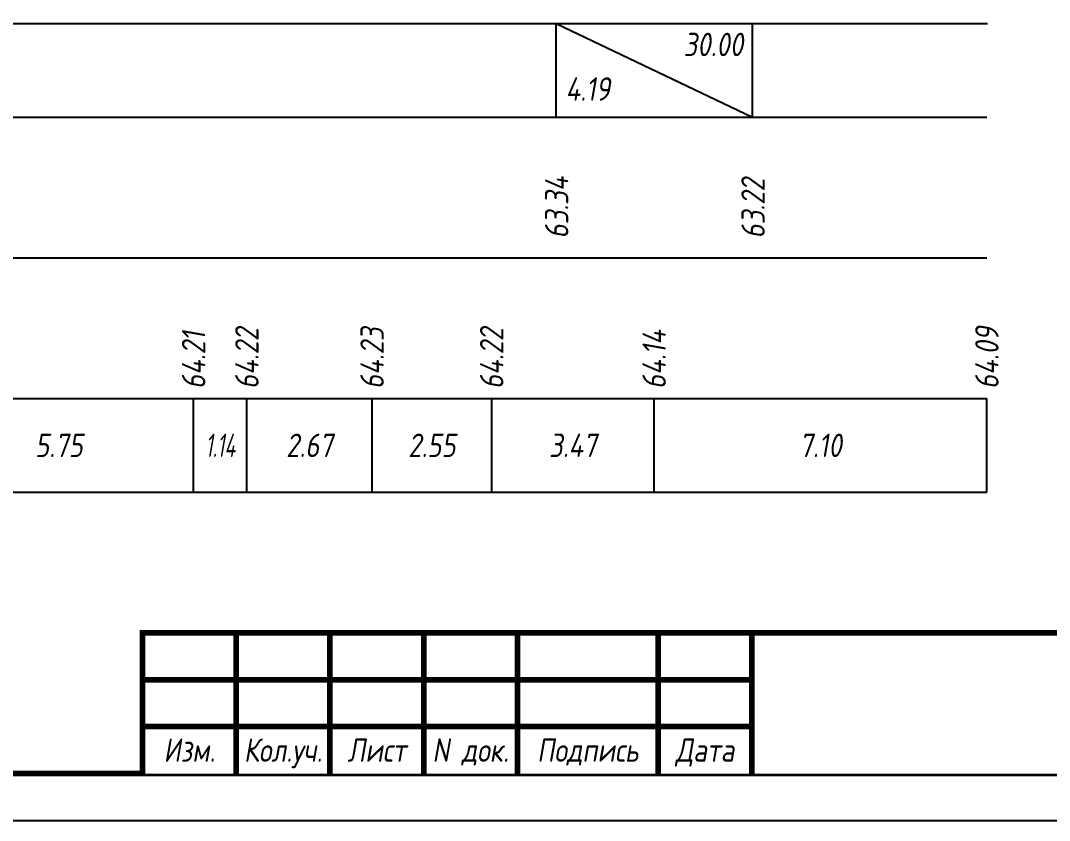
# Model space of a CAD drawing. Extents: x -717 to 1451, y -133302 to 233.
# Drawn here: x 186.9 to 296.7, y -129311.4 to -129226.1 of the extents above; entities that cross this region are included whole.
import ezdxf
from ezdxf.enums import TextEntityAlignment as Align

# ---------------------------------------------------------------- set-up
doc = ezdxf.new("R2010")
doc.units = 0
for name, color, linetype in [('Зарамочное оформление', 7, 'Continuous'), ('Код_510', 7, 'Continuous'), ('Код_516', 1, 'Continuous'), ('Таблица', 7, 'Continuous')]:
    doc.layers.add(name, color=color, linetype=linetype)
doc.styles.add('М', font='romand.shx', dxfattribs={"width": 0.8, "oblique": 10, "height": 2.5})

msp = doc.modelspace()

# ---------------------------------------------------------------- linework, layer by layer
at = {"flags": 128}
msp.add_lwpolyline([(-30.054, -129311.421), (389.946, -129311.421), (389.946, -129014.421), (-30.054, -129014.421)], close=True, dxfattribs=at)
at = {"const_width": 0.6, "flags": 128}
msp.add_lwpolyline([(-10.054, -129306.421), (384.946, -129306.421), (384.946, -129019.421), (-10.054, -129019.421)], close=True, dxfattribs=at)
at = {"layer": 'Код_510'}
for p, q in [((205.402, -129276.421), (205.402, -129266.421)), ((211.088, -129276.421), (211.088, -129266.421)), ((224.44, -129276.421), (224.44, -129266.421)), ((237.202, -129276.421), (237.202, -129266.421)), ((254.528, -129276.421), (254.528, -129266.421)), ((290.025, -129276.421), (290.025, -129266.421))]:
    msp.add_line(p, q, dxfattribs=at)
at = {"layer": 'Код_516'}
for p, q in [((244.079, -129236.421), (244.079, -129226.421)), ((244.079, -129226.421), (265.025, -129236.421)), ((265.025, -129236.421), (265.025, -129226.421))]:
    msp.add_line(p, q, dxfattribs=at)
at = {"layer": 'Таблица'}
for p, q in [((80, -129226.421), (290.08, -129226.421)), ((79.946, -129236.421), (290.025, -129236.421)), ((79.946, -129251.421), (290.025, -129251.421)), ((79.946, -129266.421), (290.025, -129266.421)), ((79.946, -129276.421), (290.025, -129276.421))]:
    msp.add_line(p, q, dxfattribs=at)

# ---------------------------------------------------------------- texts
at = {"layer": 'Код_510', "style": 'М', "oblique": 10, "width": 0.8}
for s, p in [('64.22', (211.088, -129265.421)), ('64.23', (224.44, -129265.421)), ('64.22', (237.202, -129265.421)), ('64.14', (254.528, -129265.421)), ('64.09', (290.025, -129265.421)), ('64.21', (205.402, -129265.421))]:
    msp.add_text(s, height=2.5, rotation=90, dxfattribs=at).set_placement(p, align=Align.MIDDLE_LEFT)
at = {"layer": 'Код_510', "style": 'М', "oblique": 10}
for s, width, p in [('5.75', 0.8, (191.037, -129271.421)), ('1.14', 0.6, (208.245, -129271.421)), ('2.67', 0.8, (217.764, -129271.421)), ('2.55', 0.8, (230.821, -129271.421)), ('3.47', 0.8, (245.865, -129271.421)), ('7.10', 0.8, (272.277, -129271.421))]:
    msp.add_text(s, height=2.5, dxfattribs=dict(at, width=width)).set_placement(p, align=Align.MIDDLE_CENTER)
at = {"layer": 'Код_516', "style": 'М', "oblique": 10, "width": 0.8}
msp.add_text('30.00', height=2.5, dxfattribs=at).set_placement((264.025, -129227.421), align=Align.TOP_RIGHT)
msp.add_text('4.19', height=2.5, dxfattribs=at).set_placement((245.079, -129235.421), align=Align.BOTTOM_LEFT)
for s, p in [('63.34', (244.133, -129249.371)), ('63.22', (265.08, -129249.371))]:
    msp.add_text(s, height=2.5, rotation=90, dxfattribs=at).set_placement(p, align=Align.MIDDLE_LEFT)

# ---------------------------------------------------------------- next in the draw order: wipeouts: each hides what was drawn before it
at = {"linetype": 'Continuous'}
msp.add_wipeout([(199.946, -129291.421), (384.946, -129291.421), (384.946, -129306.421), (199.946, -129306.421)], dxfattribs=at).dxf.layer = 'Зарамочное оформление'

# ---------------------------------------------------------------- next in the draw order: linework, layer by layer
at = {"layer": 'Зарамочное оформление', "linetype": 'Continuous', "lineweight": -3, "const_width": 0.6, "flags": 128}
for points in [[(199.946, -129306.421), (199.946, -129291.421), (384.946, -129291.421)], [(209.946, -129291.421), (209.946, -129306.421)], [(219.946, -129291.421), (219.946, -129306.421)], [(229.946, -129291.421), (229.946, -129306.421)], [(239.946, -129291.421), (239.946, -129306.421)], [(254.946, -129291.421), (254.946, -129306.421)], [(264.946, -129291.421), (264.946, -129306.421)], [(199.946, -129296.421), (264.946, -129296.421)], [(199.946, -129301.421), (264.946, -129301.421)]]:
    msp.add_lwpolyline(points, dxfattribs=at)

# ---------------------------------------------------------------- next in the draw order: texts
at = {"layer": 'Зарамочное оформление', "linetype": 'Continuous', "style": 'М', "oblique": 10, "width": 0.8}
for s, p in [('Изм.', (204.946, -129303.921)), ('Кол.уч.', (214.946, -129303.921)), ('Лист', (224.946, -129303.921)), ('N док.', (234.946, -129303.921)), ('Подпись', (247.446, -129303.921)), ('Дата', (259.946, -129303.921))]:
    msp.add_text(s, height=2.5, dxfattribs=at).set_placement(p, align=Align.MIDDLE_CENTER)

doc.saveas('drawing.dxf')
